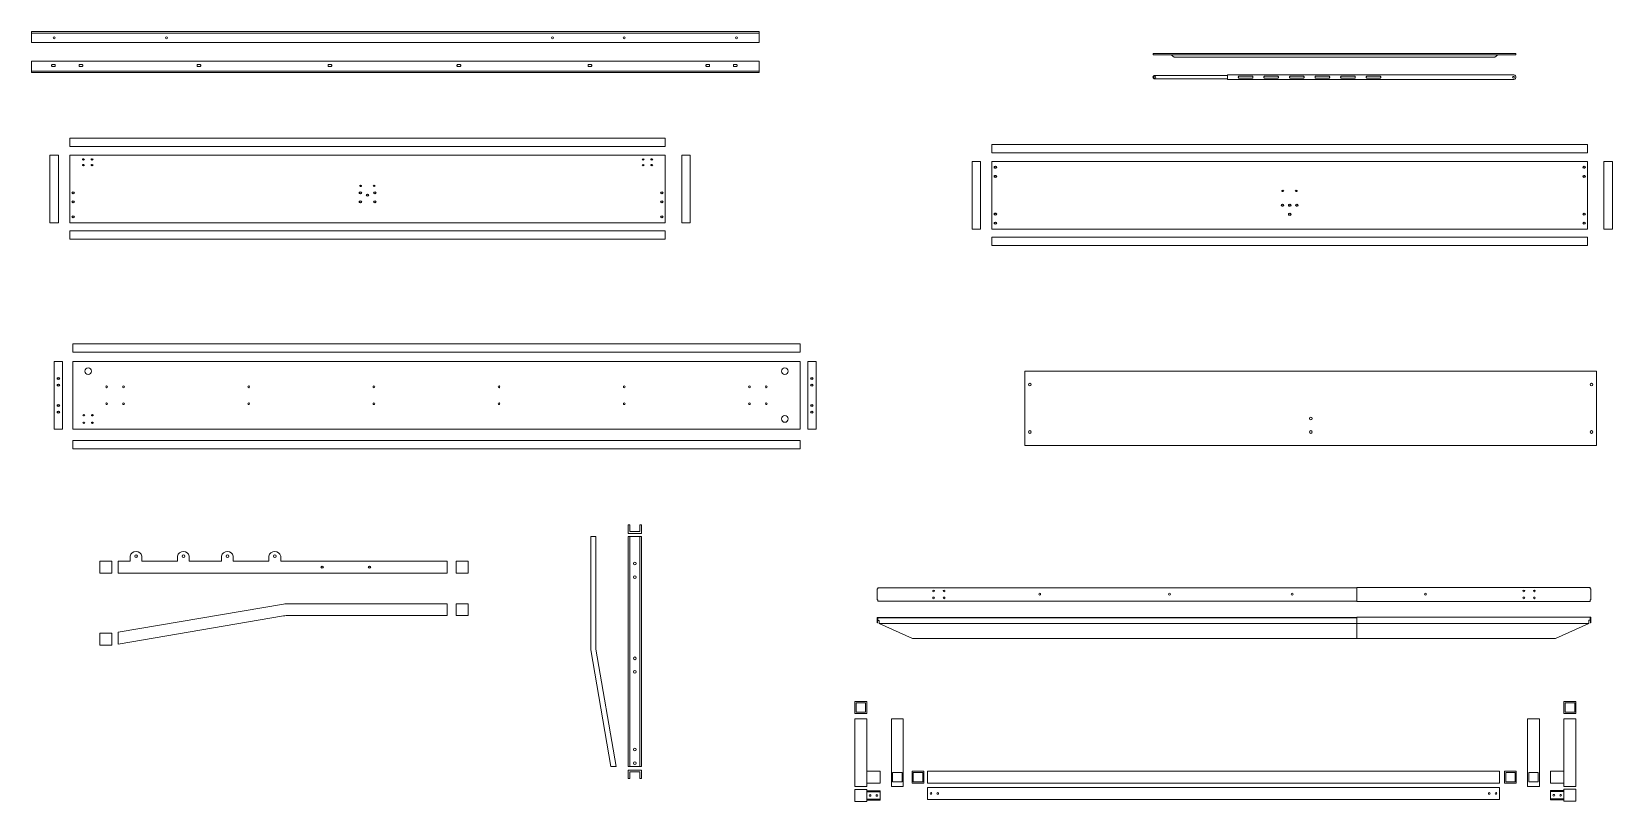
# Model space of a CAD drawing. Header units: millimetres. Extents: x 34 to 3072, y -237 to 919.
# Drawn here: x 2140.2 to 2607.4, y 21.1 to 248.6 of the extents above; entities that cross this region are included whole.
import ezdxf

# ---------------------------------------------------------------- set-up
doc = ezdxf.new("R2010")
doc.units = ezdxf.units.MM
doc.header["$MEASUREMENT"] = 0
doc.layers.add('elementi non sezionati', color=8, linetype='Continuous', lineweight=18)
doc.layers.add('viti e cerniere', color=4, linetype='Continuous', lineweight=13)
doc.layers.add('IN-FURN-WKSF', color=4, linetype='Continuous')

msp = doc.modelspace()

# ---------------------------------------------------------------- linework, layer by layer
at = {"layer": 'elementi non sezionati'}
for p, q in [((2140.17, 248.59), (2140.17, 248.15)), ((2140.17, 248.59), (2355.17, 248.59)), ((2140.17, 248.15), (2355.17, 248.15)), ((2140.17, 248.15), (2140.17, 245.38)), ((2355.17, 248.15), (2355.17, 248.59)), ((2355.17, 245.38), (2355.17, 248.15)), ((2140.17, 245.38), (2355.17, 245.38)), ((2140.17, 239.85), (2140.17, 236.46)), ((2140.17, 239.85), (2355.17, 239.85)), ((2355.17, 239.85), (2355.17, 236.46)), ((2471.62, 242.09), (2578.91, 242.09)), ((2471.62, 241.76), (2471.62, 242.09)), ((2471.62, 241.76), (2578.91, 241.76)), ((2477.02, 241.76), (2477.84, 241.01)), ((2477.84, 241.01), (2572.7, 241.01)), ((2573.51, 241.76), (2572.7, 241.01)), ((2578.91, 241.76), (2578.91, 242.09)), ((2140.17, 236.91), (2355.17, 236.91)), ((2140.17, 236.46), (2355.17, 236.46)), ((2472, 235.61), (2493.6, 235.61)), ((2472, 234.63), (2493.6, 234.63)), ((2493.6, 235.77), (2578.32, 235.77)), ((2493.6, 235.77), (2493.6, 234.47)), ((2493.6, 234.47), (2578.32, 234.47)), ((2151.47, 214.61), (2151.47, 217.11)), ((2151.47, 217.11), (2327.47, 217.11)), ((2327.47, 217.11), (2327.47, 214.61)), ((2424.03, 212.73), (2424.03, 215.23)), ((2424.03, 215.23), (2600.03, 215.23)), ((2600.03, 215.23), (2600.03, 212.73)), ((2327.47, 214.61), (2151.47, 214.61)), ((2600.03, 212.73), (2424.03, 212.73)), ((2151.47, 187.2), (2151.47, 189.7)), ((2151.47, 189.7), (2327.47, 189.7)), ((2327.47, 187.2), (2151.47, 187.2)), ((2327.47, 189.7), (2327.47, 187.2)), ((2424.03, 185.32), (2424.03, 187.82)), ((2424.03, 187.82), (2600.03, 187.82)), ((2600.03, 187.82), (2600.03, 185.32)), ((2600.03, 185.32), (2424.03, 185.32)), ((2152.33, 153.81), (2152.33, 156.31)), ((2152.33, 156.31), (2367.33, 156.31)), ((2367.33, 156.31), (2367.33, 153.81)), ((2367.33, 153.81), (2152.33, 153.81)), ((2152.33, 125.26), (2152.33, 127.76)), ((2152.33, 127.76), (2367.33, 127.76)), ((2367.33, 127.76), (2367.33, 125.26)), ((2367.33, 125.26), (2152.33, 125.26)), ((2316.48, 100.29), (2316.48, 102.79)), ((2316.48, 102.79), (2316.98, 102.79)), ((2320.48, 100.29), (2316.48, 100.29)), ((2316.48, 31.35), (2316.48, 99.35)), ((2320.48, 99.35), (2316.48, 99.35)), ((2316.98, 100.79), (2316.98, 102.79)), ((2319.98, 100.79), (2316.98, 100.79)), ((2316.98, 31.35), (2316.98, 99.35)), ((2319.98, 102.79), (2320.48, 102.79)), ((2319.98, 100.79), (2319.98, 102.79)), ((2319.98, 31.35), (2319.98, 99.35)), ((2320.48, 102.79), (2320.48, 100.29)), ((2320.48, 31.35), (2320.48, 99.35)), ((2169.28, 93.52), (2169.28, 92.02)), ((2172.78, 92.02), (2172.78, 93.52)), ((2183.28, 93.52), (2183.28, 92.02)), ((2186.78, 92.02), (2186.78, 93.52)), ((2196.28, 93.52), (2196.28, 92.02)), ((2199.78, 92.02), (2199.78, 93.52)), ((2210.28, 93.52), (2210.28, 92.02)), ((2213.78, 92.02), (2213.78, 93.52)), ((2160.35, 88.52), (2160.35, 92.02)), ((2160.35, 92.02), (2163.85, 92.02)), ((2163.85, 88.52), (2163.85, 92.02)), ((2169.28, 92.02), (2165.74, 92.02)), ((2165.74, 92.02), (2165.74, 88.52)), ((2183.28, 92.02), (2172.78, 92.02)), ((2196.28, 92.02), (2186.78, 92.02)), ((2210.28, 92.02), (2199.78, 92.02)), ((2263.03, 92.02), (2213.78, 92.02)), ((2263.03, 88.52), (2263.03, 92.02)), ((2265.68, 88.52), (2265.68, 92.02)), ((2265.68, 92.02), (2269.18, 92.02)), ((2269.18, 92.02), (2269.18, 88.52)), ((2163.85, 88.52), (2160.35, 88.52)), ((2165.74, 88.52), (2263.03, 88.52)), ((2269.18, 88.52), (2265.68, 88.52)), ((2531.83, 84.22), (2390.31, 84.22)), ((2390.31, 83.91), (2390.31, 84.22)), ((2600.8, 84.32), (2531.83, 84.32)), ((2531.83, 84.32), (2531.83, 80.18)), ((2600.8, 83.91), (2600.8, 84.32)), ((2223.03, 79.47), (2215.45, 79.47)), ((2243.03, 79.47), (2223.03, 79.47)), ((2243.03, 79.47), (2263.03, 79.47)), ((2263.03, 75.97), (2263.03, 79.47)), ((2265.68, 75.97), (2265.68, 79.47)), ((2265.68, 79.47), (2269.18, 79.47)), ((2269.18, 79.47), (2269.18, 75.97)), ((2390.06, 83.91), (2390.06, 80.59)), ((2390.31, 83.91), (2390.06, 83.91)), ((2390.31, 80.59), (2390.06, 80.59)), ((2390.31, 80.59), (2390.31, 80.28)), ((2531.83, 80.28), (2390.31, 80.28)), ((2600.8, 80.18), (2531.83, 80.18)), ((2601.06, 83.91), (2600.8, 83.91)), ((2600.8, 80.59), (2600.8, 80.18)), ((2601.06, 80.59), (2600.8, 80.59)), ((2601.06, 83.91), (2601.06, 80.59)), ((2214.61, 79.4), (2165.74, 71.06)), ((2214.61, 75.9), (2165.74, 67.56)), ((2215.45, 75.97), (2223.03, 75.97)), ((2263.03, 75.97), (2223.03, 75.97)), ((2269.18, 75.97), (2265.68, 75.97)), ((2390.06, 75.41), (2390.06, 73.84)), ((2390.06, 75.41), (2531.83, 75.41)), ((2390.16, 75.27), (2531.83, 75.27)), ((2390.16, 73.84), (2390.16, 75.27)), ((2390.31, 74.55), (2390.31, 75.27)), ((2531.83, 75.55), (2601.06, 75.55)), ((2531.83, 75.55), (2531.83, 69.19)), ((2600.8, 74.62), (2600.8, 75.41)), ((2600.8, 75.41), (2600.95, 75.41)), ((2600.95, 73.84), (2600.95, 75.55)), ((2601.06, 75.55), (2601.06, 73.84)), ((2160.35, 67.24), (2160.35, 70.74)), ((2160.35, 70.74), (2163.85, 70.74)), ((2163.85, 67.24), (2163.85, 70.74)), ((2165.74, 67.56), (2165.74, 71.06)), ((2390.06, 73.84), (2390.16, 73.84)), ((2390.31, 74.55), (2390.68, 74.55)), ((2390.68, 74.55), (2390.68, 73.67)), ((2390.68, 73.67), (2400.53, 69.19)), ((2390.68, 73.67), (2600.43, 73.67)), ((2600.43, 73.67), (2590.58, 69.19)), ((2600.8, 74.62), (2600.43, 74.62)), ((2600.43, 74.62), (2600.43, 73.67)), ((2601.06, 73.84), (2600.95, 73.84)), ((2163.85, 67.24), (2160.35, 67.24)), ((2400.53, 69.19), (2590.58, 69.19)), ((2312.91, 31.35), (2311.41, 31.35)), ((2320.48, 31.35), (2316.48, 31.35)), ((2320.48, 30.31), (2316.48, 30.31)), ((2316.48, 30.31), (2316.48, 27.81)), ((2316.98, 29.81), (2316.98, 27.81)), ((2319.98, 29.81), (2316.98, 29.81)), ((2319.98, 29.81), (2319.98, 27.81)), ((2320.48, 27.81), (2320.48, 30.31)), ((2391.01, 29.98), (2387.01, 29.98)), ((2391.01, 26.48), (2391.01, 29.98)), ((2405.01, 29.98), (2405.01, 26.48)), ((2574.01, 29.98), (2405.01, 29.98)), ((2574.01, 26.48), (2574.01, 29.98)), ((2589.1, 26.48), (2589.1, 29.98)), ((2589.1, 29.98), (2593.1, 29.98)), ((2316.48, 27.81), (2316.98, 27.81)), ((2319.98, 27.81), (2320.48, 27.81)), ((2383.51, 24.56), (2387.01, 24.56)), ((2383.51, 21.06), (2383.51, 24.56)), ((2387.01, 26.48), (2391.01, 26.48)), ((2387.01, 24.56), (2387.01, 21.06)), ((2391.01, 24.21), (2387.01, 24.21)), ((2387.01, 23.91), (2391.01, 23.91)), ((2391.01, 24.21), (2391.01, 21.41)), ((2405.01, 26.48), (2574.01, 26.48)), ((2405.01, 25.16), (2405.01, 21.66)), ((2574.01, 25.16), (2405.01, 25.16)), ((2574.01, 25.16), (2574.01, 21.66)), ((2593.1, 26.48), (2589.1, 26.48)), ((2589.1, 24.29), (2593.1, 24.29)), ((2589.1, 24.29), (2589.1, 21.49)), ((2593.1, 23.99), (2589.1, 23.99)), ((2596.6, 24.64), (2593.1, 24.64)), ((2593.1, 24.64), (2593.1, 21.14)), ((2596.6, 21.14), (2596.6, 24.64)), ((2387.01, 21.06), (2383.51, 21.06)), ((2387.01, 21.71), (2391.01, 21.71)), ((2387.01, 21.41), (2391.01, 21.41)), ((2405.01, 21.66), (2574.01, 21.66)), ((2409.01, 21.66), (2407.41, 21.66)), ((2409.01, 21.66), (2408.01, 21.66)), ((2589.1, 21.79), (2593.1, 21.79)), ((2593.1, 21.49), (2589.1, 21.49)), ((2593.1, 21.14), (2596.6, 21.14))]:
    msp.add_line(p, q, dxfattribs=at)
for points in [[(2146.28, 238.84), (2146.95, 238.84, -0.414214), (2147.17, 238.62), (2147.17, 238.5, -0.414214), (2146.95, 238.28), (2146.28, 238.28, -0.414214), (2146.06, 238.5), (2146.06, 238.62, -0.414214)], [(2154.42, 238.84), (2155.08, 238.84, -0.414214), (2155.3, 238.62), (2155.3, 238.5, -0.414214), (2155.08, 238.28), (2154.42, 238.28, -0.414214), (2154.19, 238.5), (2154.19, 238.62, -0.414214)], [(2189.27, 238.84), (2189.94, 238.84, -0.414214), (2190.16, 238.62), (2190.16, 238.5, -0.414214), (2189.94, 238.28), (2189.27, 238.28, -0.414214), (2189.05, 238.5), (2189.05, 238.62, -0.414214)], [(2228, 238.84), (2228.67, 238.84, -0.414214), (2228.89, 238.62), (2228.89, 238.5, -0.414214), (2228.67, 238.28), (2228, 238.28, -0.414214), (2227.78, 238.5), (2227.78, 238.62, -0.414214)], [(2266.11, 238.84), (2266.78, 238.84, -0.414214), (2267, 238.62), (2267, 238.5, -0.414214), (2266.78, 238.28), (2266.11, 238.28, -0.414214), (2265.89, 238.5), (2265.89, 238.62, -0.414214)], [(2304.84, 238.84), (2305.51, 238.84, -0.414214), (2305.73, 238.62), (2305.73, 238.5, -0.414214), (2305.51, 238.28), (2304.84, 238.28, -0.414214), (2304.62, 238.5), (2304.62, 238.62, -0.414214)], [(2339.7, 238.84), (2340.36, 238.84, -0.414214), (2340.58, 238.62), (2340.58, 238.5, -0.414214), (2340.36, 238.28), (2339.7, 238.28, -0.414214), (2339.48, 238.5), (2339.48, 238.62, -0.414214)], [(2347.83, 238.84), (2348.5, 238.84, -0.414214), (2348.72, 238.62), (2348.72, 238.5, -0.414214), (2348.5, 238.28), (2347.83, 238.28, -0.414214), (2347.61, 238.5), (2347.61, 238.62, -0.414214)], [(2497.06, 235.39), (2500.95, 235.39, -0.414214), (2501.16, 235.17), (2501.16, 235.07, -0.414214), (2500.95, 234.85), (2497.06, 234.85, -0.414214), (2496.84, 235.07), (2496.84, 235.17, -0.414214)], [(2504.62, 235.39), (2508.51, 235.39, -0.414214), (2508.72, 235.17), (2508.72, 235.07, -0.414214), (2508.51, 234.85), (2504.62, 234.85, -0.414214), (2504.4, 235.07), (2504.4, 235.17, -0.414214)], [(2512.18, 235.39), (2516.07, 235.39, -0.414214), (2516.28, 235.17), (2516.28, 235.07, -0.414214), (2516.07, 234.85), (2512.18, 234.85, -0.414214), (2511.96, 235.07), (2511.96, 235.17, -0.414214)], [(2519.74, 235.39), (2523.63, 235.39, -0.414214), (2523.84, 235.17), (2523.84, 235.07, -0.414214), (2523.63, 234.85), (2519.74, 234.85, -0.414214), (2519.52, 235.07), (2519.52, 235.17, -0.414214)], [(2527.3, 235.39), (2531.19, 235.39, -0.414214), (2531.4, 235.17), (2531.4, 235.07, -0.414214), (2531.19, 234.85), (2527.3, 234.85, -0.414214), (2527.08, 235.07), (2527.08, 235.17, -0.414214)], [(2534.86, 235.39), (2538.75, 235.39, -0.414214), (2538.96, 235.17), (2538.96, 235.07, -0.414214), (2538.75, 234.85), (2534.86, 234.85, -0.414214), (2534.64, 235.07), (2534.64, 235.17, -0.414214)]]:
    msp.add_lwpolyline(points, format="xyb", close=True, dxfattribs=at)
for points in [[(2145.57, 212.11), (2148.07, 212.11), (2148.07, 192.11), (2145.57, 192.11), (2145.57, 212.11)], [(2332.35, 212.11), (2334.85, 212.11), (2334.85, 192.11), (2332.35, 192.11), (2332.35, 212.11)], [(2418.13, 210.23), (2420.63, 210.23), (2420.63, 190.23), (2418.13, 190.23), (2418.13, 210.23)], [(2604.9, 210.23), (2607.4, 210.23), (2607.4, 190.23), (2604.9, 190.23), (2604.9, 210.23)], [(2146.82, 151.09), (2149.32, 151.09), (2149.32, 131.09), (2146.82, 131.09), (2146.82, 151.09)], [(2152.33, 151.09), (2152.33, 131.09), (2367.33, 131.09), (2367.33, 151.09), (2152.33, 151.09)], [(2369.55, 151.09), (2372.05, 151.09), (2372.05, 131.09), (2369.55, 131.09), (2369.55, 151.09)], [(2433.75, 148.24), (2433.75, 126.24), (2602.75, 126.24), (2602.75, 148.24), (2433.75, 148.24)], [(2387.01, 47.04), (2383.51, 47.04), (2383.51, 50.54), (2387.01, 50.54), (2387.01, 47.04)], [(2596.6, 47.04), (2593.1, 47.04), (2593.1, 50.54), (2596.6, 50.54), (2596.6, 47.04)], [(2383.51, 25.48), (2387.01, 25.48), (2387.01, 45.48), (2383.51, 45.48), (2383.51, 25.48)], [(2394.3, 25.48), (2397.8, 25.48), (2397.8, 45.48), (2394.3, 45.48), (2394.3, 25.48)], [(2585.82, 25.48), (2582.32, 25.48), (2582.32, 45.48), (2585.82, 45.48), (2585.82, 25.48)], [(2596.6, 25.48), (2593.1, 25.48), (2593.1, 45.48), (2596.6, 45.48), (2596.6, 25.48)], [(2400.43, 26.48), (2403.93, 26.48), (2403.93, 29.98), (2400.43, 29.98), (2400.43, 26.48)], [(2579.01, 26.48), (2575.51, 26.48), (2575.51, 29.98), (2579.01, 29.98), (2579.01, 26.48)]]:
    msp.add_lwpolyline(points, dxfattribs=at)
for points in [[(2151.47, 212.11), (2151.47, 192.11), (2327.47, 192.11), (2327.47, 193.82), (2327.47, 212.11)], [(2424.03, 210.23), (2424.03, 190.23), (2600.03, 190.23), (2600.03, 191.95), (2600.03, 210.23)], [(2386.68, 50.19), (2383.88, 50.19), (2383.88, 47.39), (2386.68, 47.39)], [(2596.27, 50.19), (2593.47, 50.19), (2593.47, 47.39), (2596.27, 47.39)], [(2394.65, 26.84), (2397.45, 26.84), (2397.45, 29.64), (2394.65, 29.64)], [(2400.76, 29.63), (2403.56, 29.63), (2403.56, 26.83), (2400.76, 26.83)], [(2578.68, 29.63), (2575.88, 29.63), (2575.88, 26.83), (2578.68, 26.83)], [(2585.47, 26.84), (2582.67, 26.84), (2582.67, 29.64), (2585.47, 29.64)]]:
    msp.add_lwpolyline(points, close=True, dxfattribs=at)
msp.add_lwpolyline([(2311.41, 31.35), (2305.5, 65.85, -0.042273), (2305.42, 66.77), (2305.42, 74.35), (2305.42, 99.35), (2305.92, 99.35), (2306.92, 99.35), (2306.92, 74.35), (2306.92, 66.77, 0.042273), (2306.98, 66.1), (2312.91, 31.35)], format="xyb", dxfattribs=at)
for centre, radius in [((2146.84, 246.76, -45.69), 0.277), ((2180.03, 246.76, -45.69), 0.277), ((2294.14, 246.76, -45.69), 0.277), ((2315.3, 246.76, -45.69), 0.277), ((2348.5, 246.76, -45.69), 0.277), ((2472.18, 235.13, 44.59), 0.27), ((2578.15, 235.09), 0.27), ((2406.77, 83.26, -42.79), 0.259), ((2406.77, 81.2, -42.79), 0.259), ((2409.88, 83.26, -42.79), 0.259), ((2409.88, 81.2, -42.79), 0.259), ((2438.14, 82.31, -42.79), 0.259), ((2476.49, 82.31, -42.79), 0.259), ((2512.76, 82.31, -42.79), 0.259), ((2552.14, 82.31, -42.79), 0.259), ((2581.23, 83.26, -42.79), 0.259), ((2581.23, 81.2, -42.79), 0.259), ((2584.34, 83.26, -42.79), 0.259), ((2584.34, 81.2, -42.79), 0.259)]:
    msp.add_circle(centre, radius, dxfattribs=at)
for centre, radius, start, end in [((2472.12, 235.12), 0.501, 103.9423, 256.0587), ((2578.26, 235.12), 0.651, 275.226, 84.7751), ((2171.03, 93.15), 1.79, 12.0948, 167.9052), ((2185.03, 93.15), 1.79, 12.0948, 167.9052), ((2198.03, 93.15), 1.79, 12.0948, 167.9052), ((2212.03, 93.15), 1.79, 12.0948, 167.9052), ((2215.45, 74.47), 5, 90, 99.6824), ((2215.45, 70.97), 5, 90, 99.6824)]:
    msp.add_arc(centre, radius, start, end, dxfattribs=at)
at = {"layer": 'IN-FURN-WKSF'}
for centre, radius in [((2155.48, 210.82), 0.2), ((2158.02, 210.82), 0.2), ((2320.92, 210.82), 0.2), ((2323.46, 210.82), 0.2), ((2155.48, 209.14), 0.2), ((2158.02, 209.14), 0.2), ((2320.92, 209.14), 0.2), ((2323.46, 209.14), 0.2), ((2425.03, 208.48), 0.3), ((2425.03, 205.8), 0.3), ((2599.03, 208.48), 0.3), ((2599.03, 205.8), 0.3), ((2152.47, 200.92), 0.3), ((2237.34, 200.92), 0.3), ((2237.42, 202.96), 0.2), ((2241.42, 202.96), 0.2), ((2241.59, 200.92), 0.3), ((2326.47, 200.92), 0.3), ((2509.96, 201.52), 0.2), ((2513.96, 201.52), 0.2), ((2152.47, 198.25), 0.3), ((2237.34, 198.25), 0.3), ((2239.46, 200.28), 0.3), ((2241.59, 198.25), 0.3), ((2326.47, 198.25), 0.3), ((2509.9, 197.25), 0.3), ((2512.02, 197.25), 0.3), ((2514.15, 197.25), 0.3), ((2152.47, 193.86), 0.3), ((2326.47, 193.86), 0.3), ((2425.03, 194.67), 0.3), ((2425.03, 191.99), 0.3), ((2512.02, 194.58), 0.3), ((2599.03, 194.62), 0.3), ((2599.03, 191.95), 0.3), ((2148.07, 146.09), 0.3), ((2370.8, 146.09), 0.3), ((2148.07, 144.09), 0.3), ((2370.8, 144.09), 0.3), ((2148.07, 138.09), 0.3), ((2148.07, 136.09), 0.3), ((2370.8, 138.09), 0.3), ((2370.8, 136.09), 0.3), ((2155.6, 135.21), 0.2), ((2155.6, 132.98), 0.2), ((2158.14, 135.21), 0.2), ((2158.14, 132.98), 0.2), ((2226.03, 90.27), 0.3), ((2240.03, 90.27), 0.3)]:
    msp.add_circle(centre, radius, dxfattribs=at)
at = {"layer": 'viti e cerniere'}
for centre, radius in [((2156.87, 148.23), 1), ((2362.79, 148.23), 1), ((2162.33, 143.59), 0.25), ((2167.33, 143.59), 0.25), ((2204.33, 143.59), 0.25), ((2241.33, 143.59), 0.25), ((2278.33, 143.59), 0.25), ((2315.33, 143.59), 0.25), ((2352.33, 143.59), 0.25), ((2357.33, 143.59), 0.25), ((2435.25, 144.24), 0.4), ((2601.25, 144.24), 0.4), ((2162.33, 138.59), 0.25), ((2167.33, 138.59), 0.25), ((2204.33, 138.59), 0.25), ((2241.33, 138.59), 0.25), ((2278.33, 138.59), 0.25), ((2315.33, 138.59), 0.25), ((2352.33, 138.59), 0.25), ((2357.33, 138.59), 0.25), ((2362.79, 134.11), 1), ((2518.25, 134.24), 0.4), ((2435.25, 130.24), 0.4), ((2518.25, 130.24), 0.4), ((2601.25, 130.24), 0.4), ((2171.03, 93.52), 0.4), ((2185.03, 93.52), 0.4), ((2198.03, 93.52), 0.4), ((2212.03, 93.52), 0.4), ((2318.48, 91.35), 0.4), ((2318.48, 87.35), 0.4), ((2318.48, 63.35), 0.4), ((2318.48, 59.35), 0.4), ((2318.48, 36.39), 0.4), ((2318.48, 32.39), 0.4), ((2406.01, 23.41), 0.25), ((2408.01, 23.41), 0.25), ((2571.01, 23.41), 0.25), ((2573.01, 23.41), 0.25), ((2388.01, 22.81), 0.25), ((2390.01, 22.81), 0.25), ((2590.1, 22.89), 0.25), ((2592.1, 22.89), 0.25)]:
    msp.add_circle(centre, radius, dxfattribs=at)

doc.saveas('drawing.dxf')
